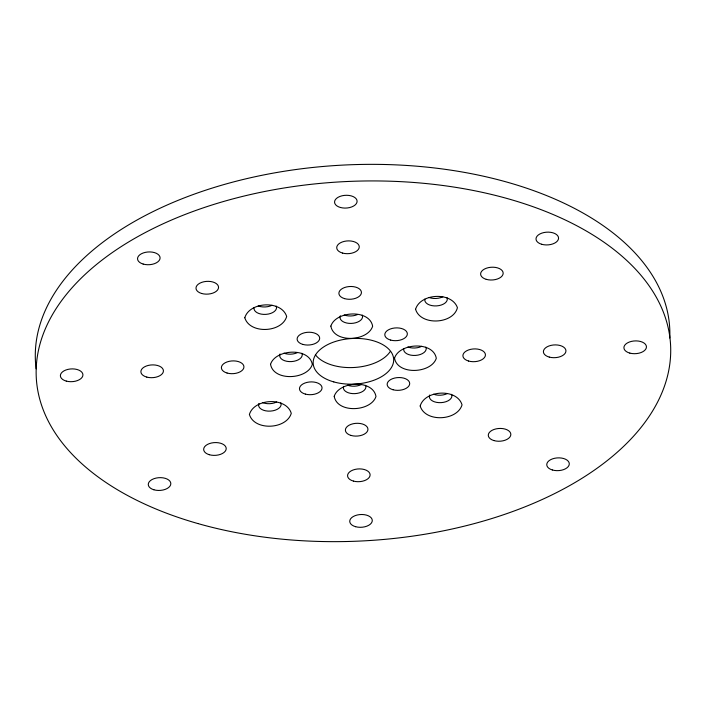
<?xml version="1.0" encoding="UTF-8"?>
<svg xmlns="http://www.w3.org/2000/svg" width="706" height="706" viewBox="0 0 706 706"><rect width="100%" height="100%" fill="white"/><g stroke="black" fill="none" stroke-linecap="round" stroke-linejoin="round"><path stroke-width="1.06" d="M36.147 368.85A317.576 179.88 -2.9 0 1 344.59 165.01A317.576 179.88 -2.9 0 1 669.791 338.006M390.241 351.5A40.304 22.83 -2.9 0 1 353.185 367.535A40.304 22.83 -2.9 0 1 315.37 354.712M425.877 347.114A11.287 6.389 -2.9 0 1 415.605 355.418A11.287 6.389 -2.9 0 1 403.761 348.614M421.711 346.328A11.287 6.389 -2.9 0 1 407.9 347.017M442.812 296.802A11.287 6.389 -2.9 0 1 429.001 297.482M447.419 393.533A11.287 6.389 -2.9 0 1 433.599 394.222M276.637 402.014A11.287 6.389 -2.9 0 1 262.826 402.702M272.039 305.283A11.287 6.389 -2.9 0 1 258.228 305.963M361.401 384.523A11.287 6.389 -2.9 0 1 347.581 385.211M297.182 352.753A11.287 6.389 -2.9 0 1 283.927 353.176M357.492 314.558A11.287 6.389 -2.9 0 1 344.246 314.982M446.977 297.588A11.287 6.389 -2.9 0 1 436.696 305.892A11.287 6.389 -2.9 0 1 424.862 299.079M276.205 306.069A11.287 6.389 -2.9 0 1 265.924 314.373A11.287 6.389 -2.9 0 1 254.089 307.56M280.803 402.808A11.287 6.389 -2.9 0 1 270.53 411.104A11.287 6.389 -2.9 0 1 258.687 404.3M258.802 403.894A11.287 6.389 -2.9 0 1 258.961 403.497M451.575 394.327A11.287 6.389 -2.9 0 1 441.303 402.623A11.287 6.389 -2.9 0 1 429.469 395.819M429.575 395.413A11.287 6.389 -2.9 0 1 429.733 395.016M362.222 315.079A11.287 6.389 -2.9 0 1 351.235 323.419A11.287 6.389 -2.9 0 1 340.38 315.776M301.903 353.274A11.287 6.389 -2.9 0 1 291.622 361.578A11.287 6.389 -2.9 0 1 279.788 354.765M279.903 354.368A11.287 6.389 -2.9 0 1 280.061 353.971M365.558 385.308A11.287 6.389 -2.9 0 1 354.933 393.63A11.287 6.389 -2.9 0 1 343.557 386.403M244.797 317.735C249.739 334.335 282.021 332.764 286.671 316.5C281.553 300.032 249.606 301.586 244.797 317.735M249.403 414.466C254.31 431.084 286.495 429.469 291.269 413.337C286.354 396.728 254.169 398.316 249.403 414.466M270.539 364.287C273.531 381.567 307.375 379.722 312.326 364.455C309.334 347.175 275.49 349.02 270.539 364.287M330.858 326.101C333.85 343.372 367.694 341.527 372.644 326.26C369.653 308.981 335.809 310.825 330.858 326.101M334.203 396.322C337.186 413.601 371.029 411.757 375.98 396.49C372.989 379.21 339.154 381.055 334.203 396.322M394.513 358.136C397.504 375.407 431.348 373.562 436.299 358.295C433.307 341.016 399.464 342.869 394.513 358.136M415.578 309.254C420.467 325.925 453.367 324.319 457.426 307.684C451.787 291.604 420.423 293.193 415.578 309.254M420.176 405.985C425.109 422.585 457.25 421.005 462.042 404.856C457.117 388.247 424.959 389.836 420.176 405.985M197.777 523.525A317.576 179.88 -2.9 0 0 670.7 348.42A317.576 179.88 -2.9 0 0 191.785 211.924A317.576 179.88 -2.9 0 0 197.777 523.525M333.814 381.92A40.304 22.83 -2.9 0 0 393.683 359.566A40.304 22.83 -2.9 0 0 332.764 342.392A40.304 22.83 -2.9 0 0 333.814 381.92M393.039 389.747A11.287 6.389 -2.9 0 0 409.701 383.393A11.287 6.389 -2.9 0 0 392.554 378.69A11.287 6.389 -2.9 0 0 393.039 389.747M305.38 394.107A11.287 6.389 -2.9 0 0 322.042 387.753A11.287 6.389 -2.9 0 0 304.886 383.04A11.287 6.389 -2.9 0 0 305.38 394.107M303.015 344.449A11.287 6.389 -2.9 0 0 319.677 338.095A11.287 6.389 -2.9 0 0 302.53 333.382A11.287 6.389 -2.9 0 0 303.015 344.449M390.683 340.089A11.287 6.389 -2.9 0 0 407.344 333.735A11.287 6.389 -2.9 0 0 390.189 329.031A11.287 6.389 -2.9 0 0 390.683 340.089M493.882 440.562A11.287 6.389 -2.9 0 0 510.844 434.481A11.287 6.389 -2.9 0 0 493.971 429.477A11.287 6.389 -2.9 0 0 493.882 440.562M552.348 469.975A11.287 6.389 -2.9 0 0 569.301 463.895A11.287 6.389 -2.9 0 0 552.427 458.9A11.287 6.389 -2.9 0 0 552.348 469.975M355.639 526.711A11.287 6.389 -2.9 0 0 372.283 520.34A11.287 6.389 -2.9 0 0 355.118 515.654A11.287 6.389 -2.9 0 0 355.639 526.711M353.468 481.104A11.287 6.389 -2.9 0 0 370.112 474.741A11.287 6.389 -2.9 0 0 352.947 470.046A11.287 6.389 -2.9 0 0 353.468 481.104M153.873 489.77A11.287 6.389 -2.9 0 0 170.826 483.689A11.287 6.389 -2.9 0 0 153.961 478.686A11.287 6.389 -2.9 0 0 153.873 489.77M209.258 454.699A11.287 6.389 -2.9 0 0 226.22 448.619A11.287 6.389 -2.9 0 0 209.347 443.615A11.287 6.389 -2.9 0 0 209.258 454.699M146.786 377.101A11.287 6.389 -2.9 0 0 163.43 370.729A11.287 6.389 -2.9 0 0 146.266 366.043A11.287 6.389 -2.9 0 0 146.786 377.101M66.285 381.099A11.287 6.389 -2.9 0 0 82.929 374.727A11.287 6.389 -2.9 0 0 65.764 370.041A11.287 6.389 -2.9 0 0 66.285 381.099M201.589 293.467A11.287 6.389 -2.9 0 0 218.551 287.386A11.287 6.389 -2.9 0 0 201.678 282.382A11.287 6.389 -2.9 0 0 201.589 293.467M143.133 264.053A11.287 6.389 -2.9 0 0 160.094 257.972A11.287 6.389 -2.9 0 0 143.221 252.969A11.287 6.389 -2.9 0 0 143.133 264.053M342.622 253.092A11.287 6.389 -2.9 0 0 359.266 246.729A11.287 6.389 -2.9 0 0 342.101 242.034A11.287 6.389 -2.9 0 0 342.622 253.092M340.46 207.493A11.287 6.389 -2.9 0 0 357.095 201.122A11.287 6.389 -2.9 0 0 339.93 196.436A11.287 6.389 -2.9 0 0 340.46 207.493M486.213 279.329A11.287 6.389 -2.9 0 0 503.175 273.248A11.287 6.389 -2.9 0 0 486.302 268.245A11.287 6.389 -2.9 0 0 486.213 279.329M541.608 244.258A11.287 6.389 -2.9 0 0 558.561 238.178A11.287 6.389 -2.9 0 0 541.696 233.174A11.287 6.389 -2.9 0 0 541.608 244.258M549.303 357.104A11.287 6.389 -2.9 0 0 565.947 350.741A11.287 6.389 -2.9 0 0 548.783 346.046A11.287 6.389 -2.9 0 0 549.303 357.104M629.814 353.106A11.287 6.389 -2.9 0 0 646.449 346.743A11.287 6.389 -2.9 0 0 629.284 342.048A11.287 6.389 -2.9 0 0 629.814 353.106M468.572 361.04A11.287 6.389 -2.9 0 0 485.446 354.889A11.287 6.389 -2.9 0 0 468.51 349.964A11.287 6.389 -2.9 0 0 468.572 361.04M351.067 435.443A11.287 6.389 -2.9 0 0 367.95 429.292A11.287 6.389 -2.9 0 0 351.006 424.359A11.287 6.389 -2.9 0 0 351.067 435.443M227.058 373.033A11.287 6.389 -2.9 0 0 243.941 366.882A11.287 6.389 -2.9 0 0 226.997 361.957A11.287 6.389 -2.9 0 0 227.058 373.033M344.563 298.629A11.287 6.389 -2.9 0 0 361.437 292.478A11.287 6.389 -2.9 0 0 344.493 287.554A11.287 6.389 -2.9 0 0 344.563 298.629"/></g></svg>
